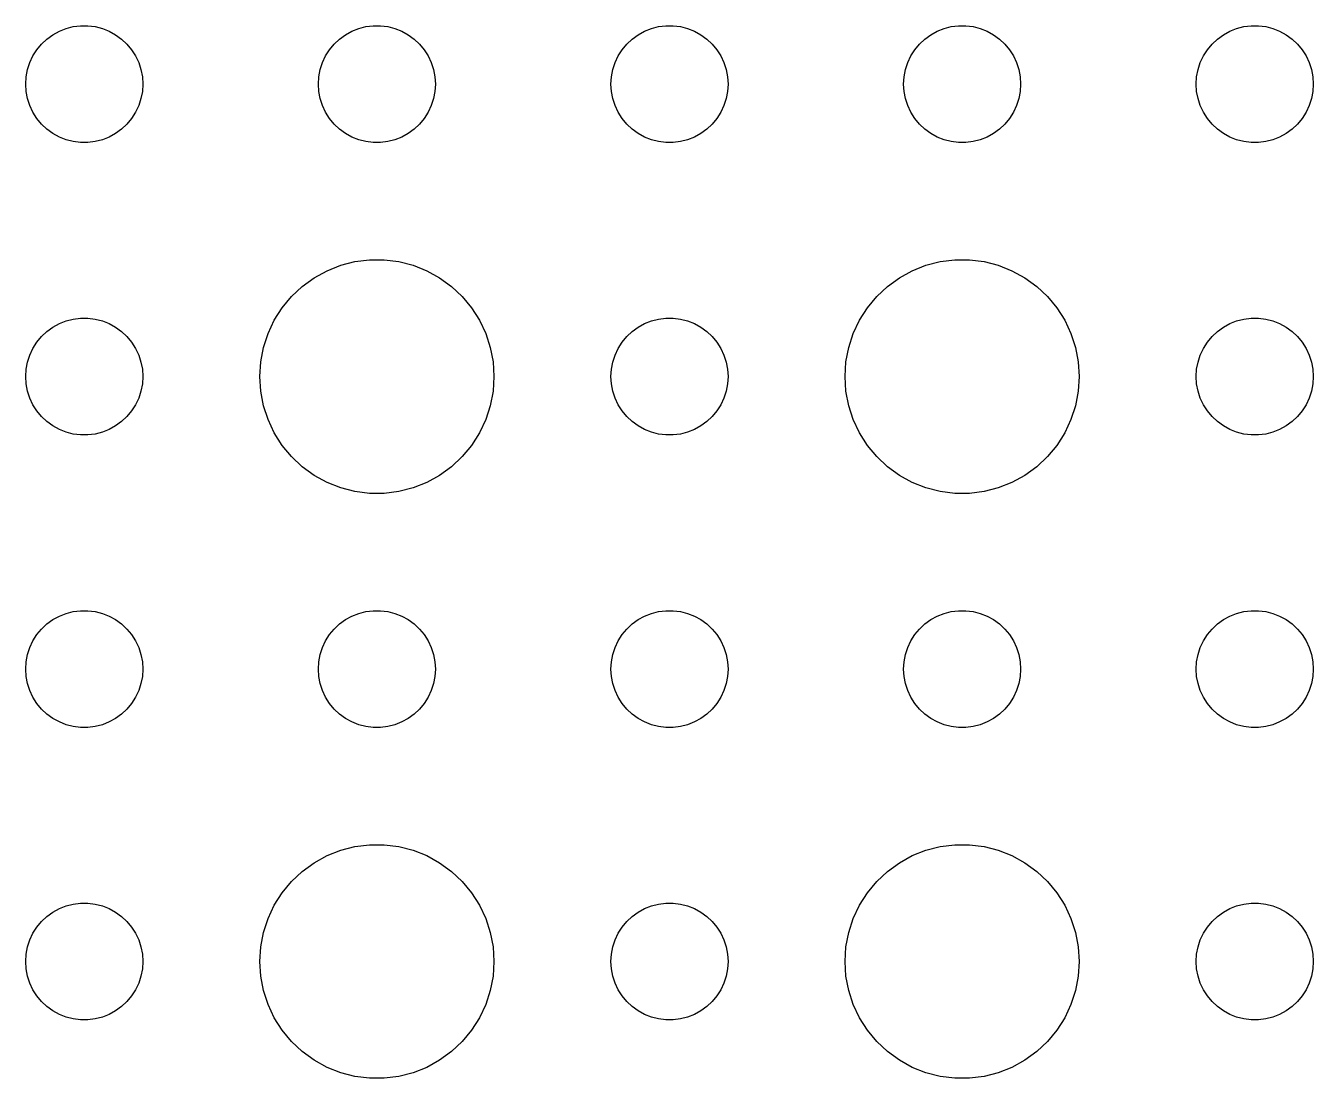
# Model space of a CAD drawing. Header units: metres. Extents: x -142 to 142, y -142 to 142.
# Drawn here: x 36 to 69, y -32.99 to -6 of the extents above; entities that cross this region are included whole.
import ezdxf

# ---------------------------------------------------------------- set-up
doc = ezdxf.new("R2010")
doc.units = ezdxf.units.M

msp = doc.modelspace()

# ---------------------------------------------------------------- linework, layer by layer
for p, q in [((36.5439, -6.34422), (36.6963, -6.23351)), ((36.6963, -6.23351), (36.8613, -6.14275)), ((36.8613, -6.14275), (37.0365, -6.07341)), ((37.0365, -6.07341), (37.2189, -6.02657)), ((37.2189, -6.02657), (37.4058, -6.00294)), ((37.4058, -6.00294), (37.5942, -6.00294)), ((37.5942, -6.00294), (37.7811, -6.02657)), ((37.7811, -6.02657), (37.9635, -6.07341)), ((37.9635, -6.07341), (38.1387, -6.14275)), ((38.1387, -6.14275), (38.3037, -6.23351)), ((38.3037, -6.23351), (38.4561, -6.34422)), ((44.0439, -6.34422), (44.1963, -6.23351)), ((44.1963, -6.23351), (44.3613, -6.14275)), ((44.3613, -6.14275), (44.5365, -6.07341)), ((44.5365, -6.07341), (44.7189, -6.02657)), ((44.7189, -6.02657), (44.9058, -6.00294)), ((44.9058, -6.00294), (45.0942, -6.00294)), ((45.0942, -6.00294), (45.2811, -6.02657)), ((45.2811, -6.02657), (45.4635, -6.07341)), ((45.4635, -6.07341), (45.6387, -6.14275)), ((45.6387, -6.14275), (45.8037, -6.23351)), ((45.8037, -6.23351), (45.9561, -6.34422)), ((51.5439, -6.34422), (51.6963, -6.23351)), ((51.6963, -6.23351), (51.8613, -6.14275)), ((51.8613, -6.14275), (52.0365, -6.07341)), ((52.0365, -6.07341), (52.2189, -6.02657)), ((52.2189, -6.02657), (52.4058, -6.00294)), ((52.4058, -6.00294), (52.5942, -6.00294)), ((52.5942, -6.00294), (52.7811, -6.02657)), ((52.7811, -6.02657), (52.9635, -6.07341)), ((52.9635, -6.07341), (53.1387, -6.14275)), ((53.1387, -6.14275), (53.3037, -6.23351)), ((53.3037, -6.23351), (53.4561, -6.34422)), ((59.0439, -6.34422), (59.1963, -6.23351)), ((59.1963, -6.23351), (59.3613, -6.14275)), ((59.3613, -6.14275), (59.5365, -6.07341)), ((59.5365, -6.07341), (59.7189, -6.02657)), ((59.7189, -6.02657), (59.9058, -6.00294)), ((59.9058, -6.00294), (60.0942, -6.00294)), ((60.0942, -6.00294), (60.2811, -6.02657)), ((60.2811, -6.02657), (60.4635, -6.07341)), ((60.4635, -6.07341), (60.6387, -6.14275)), ((60.6387, -6.14275), (60.8037, -6.23351)), ((60.8037, -6.23351), (60.9561, -6.34422)), ((66.5439, -6.34422), (66.6963, -6.23351)), ((66.6963, -6.23351), (66.8613, -6.14275)), ((66.8613, -6.14275), (67.0365, -6.07341)), ((67.0365, -6.07341), (67.2189, -6.02657)), ((67.2189, -6.02657), (67.4058, -6.00294)), ((67.4058, -6.00294), (67.5942, -6.00294)), ((67.5942, -6.00294), (67.7811, -6.02657)), ((67.7811, -6.02657), (67.9635, -6.07341)), ((67.9635, -6.07341), (68.1387, -6.14275)), ((68.1387, -6.14275), (68.3037, -6.23351)), ((68.3037, -6.23351), (68.4561, -6.34422)), ((36.2865, -6.61832), (36.4065, -6.47318)), ((36.4065, -6.47318), (36.5439, -6.34422)), ((38.4561, -6.34422), (38.5934, -6.47318)), ((38.5934, -6.47318), (38.7135, -6.61832)), ((43.7865, -6.61832), (43.9065, -6.47318)), ((43.9065, -6.47318), (44.0439, -6.34422)), ((45.9561, -6.34422), (46.0934, -6.47318)), ((46.0934, -6.47318), (46.2135, -6.61832)), ((51.2865, -6.61832), (51.4065, -6.47318)), ((51.4065, -6.47318), (51.5439, -6.34422)), ((53.4561, -6.34422), (53.5934, -6.47318)), ((53.5934, -6.47318), (53.7135, -6.61832)), ((58.7865, -6.61832), (58.9065, -6.47318)), ((58.9065, -6.47318), (59.0439, -6.34422)), ((60.9561, -6.34422), (61.0934, -6.47318)), ((61.0934, -6.47318), (61.2135, -6.61832)), ((66.2865, -6.61832), (66.4065, -6.47318)), ((66.4065, -6.47318), (66.5439, -6.34422)), ((68.4561, -6.34422), (68.5934, -6.47318)), ((68.5934, -6.47318), (68.7135, -6.61832)), ((36.1053, -6.9478), (36.1855, -6.77736)), ((36.1855, -6.77736), (36.2865, -6.61832)), ((38.7135, -6.61832), (38.8145, -6.77736)), ((38.8145, -6.77736), (38.8947, -6.9478)), ((43.6053, -6.9478), (43.6855, -6.77736)), ((43.6855, -6.77736), (43.7865, -6.61832)), ((46.2135, -6.61832), (46.3145, -6.77736)), ((46.3145, -6.77736), (46.3947, -6.9478)), ((51.1053, -6.9478), (51.1855, -6.77736)), ((51.1855, -6.77736), (51.2865, -6.61832)), ((53.7135, -6.61832), (53.8145, -6.77736)), ((53.8145, -6.77736), (53.8947, -6.9478)), ((58.6053, -6.9478), (58.6855, -6.77736)), ((58.6855, -6.77736), (58.7865, -6.61832)), ((61.2135, -6.61832), (61.3145, -6.77736)), ((61.3145, -6.77736), (61.3947, -6.9478)), ((66.1053, -6.9478), (66.1855, -6.77736)), ((66.1855, -6.77736), (66.2865, -6.61832)), ((68.7135, -6.61832), (68.8145, -6.77736)), ((68.8145, -6.77736), (68.8947, -6.9478)), ((36.0118, -7.312), (36.0471, -7.12695)), ((36.0471, -7.12695), (36.1053, -6.9478)), ((38.8947, -6.9478), (38.9529, -7.12695)), ((38.9529, -7.12695), (38.9882, -7.312)), ((43.5118, -7.312), (43.5471, -7.12695)), ((43.5471, -7.12695), (43.6053, -6.9478)), ((46.3947, -6.9478), (46.4529, -7.12695)), ((46.4529, -7.12695), (46.4882, -7.312)), ((51.0118, -7.312), (51.0471, -7.12695)), ((51.0471, -7.12695), (51.1053, -6.9478)), ((53.8947, -6.9478), (53.9529, -7.12695)), ((53.9529, -7.12695), (53.9882, -7.312)), ((58.5118, -7.312), (58.5471, -7.12695)), ((58.5471, -7.12695), (58.6053, -6.9478)), ((61.3947, -6.9478), (61.4529, -7.12695)), ((61.4529, -7.12695), (61.4882, -7.312)), ((66.0118, -7.312), (66.0471, -7.12695)), ((66.0471, -7.12695), (66.1053, -6.9478)), ((68.8947, -6.9478), (68.9529, -7.12695)), ((68.9529, -7.12695), (68.9882, -7.312)), ((36, -7.5), (36.0118, -7.312)), ((36.0118, -7.68799), (36, -7.5)), ((38.9882, -7.312), (39, -7.5)), ((39, -7.5), (38.9882, -7.68799)), ((43.5, -7.5), (43.5118, -7.312)), ((43.5118, -7.68799), (43.5, -7.5)), ((46.4882, -7.312), (46.5, -7.5)), ((46.5, -7.5), (46.4882, -7.68799)), ((51, -7.5), (51.0118, -7.312)), ((51.0118, -7.68799), (51, -7.5)), ((53.9882, -7.312), (54, -7.5)), ((54, -7.5), (53.9882, -7.68799)), ((58.5, -7.5), (58.5118, -7.312)), ((58.5118, -7.68799), (58.5, -7.5)), ((61.4882, -7.312), (61.5, -7.5)), ((61.5, -7.5), (61.4882, -7.68799)), ((66, -7.5), (66.0118, -7.312)), ((66.0118, -7.68799), (66, -7.5)), ((68.9882, -7.312), (69, -7.5)), ((69, -7.5), (68.9882, -7.68799)), ((36.0471, -7.87303), (36.0118, -7.68799)), ((36.1053, -8.05219), (36.0471, -7.87303)), ((38.9529, -7.87303), (38.8947, -8.05219)), ((38.9882, -7.68799), (38.9529, -7.87303)), ((43.5471, -7.87303), (43.5118, -7.68799)), ((43.6053, -8.05219), (43.5471, -7.87303)), ((46.4529, -7.87303), (46.3947, -8.05219)), ((46.4882, -7.68799), (46.4529, -7.87303)), ((51.0471, -7.87303), (51.0118, -7.68799)), ((51.1053, -8.05219), (51.0471, -7.87303)), ((53.9529, -7.87303), (53.8947, -8.05219)), ((53.9882, -7.68799), (53.9529, -7.87303)), ((58.5471, -7.87303), (58.5118, -7.68799)), ((58.6053, -8.05219), (58.5471, -7.87303)), ((61.4529, -7.87303), (61.3947, -8.05219)), ((61.4882, -7.68799), (61.4529, -7.87303)), ((66.0471, -7.87303), (66.0118, -7.68799)), ((66.1053, -8.05219), (66.0471, -7.87303)), ((68.9529, -7.87303), (68.8947, -8.05219)), ((68.9882, -7.68799), (68.9529, -7.87303)), ((36.1855, -8.22263), (36.1053, -8.05219)), ((36.2865, -8.38167), (36.1855, -8.22263)), ((38.8145, -8.22263), (38.7135, -8.38167)), ((38.8947, -8.05219), (38.8145, -8.22263)), ((43.6855, -8.22263), (43.6053, -8.05219)), ((43.7865, -8.38167), (43.6855, -8.22263)), ((46.3145, -8.22263), (46.2135, -8.38167)), ((46.3947, -8.05219), (46.3145, -8.22263)), ((51.1855, -8.22263), (51.1053, -8.05219)), ((51.2865, -8.38167), (51.1855, -8.22263)), ((53.8145, -8.22263), (53.7135, -8.38167)), ((53.8947, -8.05219), (53.8145, -8.22263)), ((58.6855, -8.22263), (58.6053, -8.05219)), ((58.7865, -8.38167), (58.6855, -8.22263)), ((61.3145, -8.22263), (61.2135, -8.38167)), ((61.3947, -8.05219), (61.3145, -8.22263)), ((66.1855, -8.22263), (66.1053, -8.05219)), ((66.2865, -8.38167), (66.1855, -8.22263)), ((68.8145, -8.22263), (68.7135, -8.38167)), ((68.8947, -8.05219), (68.8145, -8.22263)), ((36.4065, -8.52681), (36.2865, -8.38167)), ((36.5439, -8.65576), (36.4065, -8.52681)), ((38.5934, -8.52681), (38.4561, -8.65576)), ((38.7135, -8.38167), (38.5934, -8.52681)), ((43.9065, -8.52681), (43.7865, -8.38167)), ((44.0439, -8.65576), (43.9065, -8.52681)), ((46.0934, -8.52681), (45.9561, -8.65576)), ((46.2135, -8.38167), (46.0934, -8.52681)), ((51.4065, -8.52681), (51.2865, -8.38167)), ((51.5439, -8.65576), (51.4065, -8.52681)), ((53.5934, -8.52681), (53.4561, -8.65576)), ((53.7135, -8.38167), (53.5934, -8.52681)), ((58.9065, -8.52681), (58.7865, -8.38167)), ((59.0439, -8.65576), (58.9065, -8.52681)), ((61.0934, -8.52681), (60.9561, -8.65576)), ((61.2135, -8.38167), (61.0934, -8.52681)), ((66.4065, -8.52681), (66.2865, -8.38167)), ((66.5439, -8.65576), (66.4065, -8.52681)), ((68.5934, -8.52681), (68.4561, -8.65576)), ((68.7135, -8.38167), (68.5934, -8.52681)), ((36.6963, -8.76648), (36.5439, -8.65576)), ((36.8613, -8.85724), (36.6963, -8.76648)), ((37.0365, -8.92657), (36.8613, -8.85724)), ((38.1387, -8.85724), (37.9635, -8.92657)), ((38.3037, -8.76648), (38.1387, -8.85724)), ((38.4561, -8.65576), (38.3037, -8.76648)), ((44.1963, -8.76648), (44.0439, -8.65576)), ((44.3613, -8.85724), (44.1963, -8.76648)), ((44.5365, -8.92657), (44.3613, -8.85724)), ((45.6387, -8.85724), (45.4635, -8.92657)), ((45.8037, -8.76648), (45.6387, -8.85724)), ((45.9561, -8.65576), (45.8037, -8.76648)), ((51.6963, -8.76648), (51.5439, -8.65576)), ((51.8613, -8.85724), (51.6963, -8.76648)), ((52.0365, -8.92657), (51.8613, -8.85724)), ((53.1387, -8.85724), (52.9635, -8.92657)), ((53.3037, -8.76648), (53.1387, -8.85724)), ((53.4561, -8.65576), (53.3037, -8.76648)), ((59.1963, -8.76648), (59.0439, -8.65576)), ((59.3613, -8.85724), (59.1963, -8.76648)), ((59.5365, -8.92657), (59.3613, -8.85724)), ((60.6387, -8.85724), (60.4635, -8.92657)), ((60.8037, -8.76648), (60.6387, -8.85724)), ((60.9561, -8.65576), (60.8037, -8.76648)), ((66.6963, -8.76648), (66.5439, -8.65576)), ((66.8613, -8.85724), (66.6963, -8.76648)), ((67.0365, -8.92657), (66.8613, -8.85724)), ((68.1387, -8.85724), (67.9635, -8.92657)), ((68.3037, -8.76648), (68.1387, -8.85724)), ((68.4561, -8.65576), (68.3037, -8.76648)), ((37.2189, -8.97342), (37.0365, -8.92657)), ((37.4058, -8.99704), (37.2189, -8.97342)), ((37.5942, -8.99704), (37.4058, -8.99704)), ((37.7811, -8.97342), (37.5942, -8.99704)), ((37.9635, -8.92657), (37.7811, -8.97342)), ((44.7189, -8.97342), (44.5365, -8.92657)), ((44.9058, -8.99704), (44.7189, -8.97342)), ((45.0942, -8.99704), (44.9058, -8.99704)), ((45.2811, -8.97342), (45.0942, -8.99704)), ((45.4635, -8.92657), (45.2811, -8.97342)), ((52.2189, -8.97342), (52.0365, -8.92657)), ((52.4058, -8.99704), (52.2189, -8.97342)), ((52.5942, -8.99704), (52.4058, -8.99704)), ((52.7811, -8.97342), (52.5942, -8.99704)), ((52.9635, -8.92657), (52.7811, -8.97342)), ((59.7189, -8.97342), (59.5365, -8.92657)), ((59.9058, -8.99704), (59.7189, -8.97342)), ((60.0942, -8.99704), (59.9058, -8.99704)), ((60.2811, -8.97342), (60.0942, -8.99704)), ((60.4635, -8.92657), (60.2811, -8.97342)), ((67.2189, -8.97342), (67.0365, -8.92657)), ((67.4058, -8.99704), (67.2189, -8.97342)), ((67.5942, -8.99704), (67.4058, -8.99704)), ((67.7811, -8.97342), (67.5942, -8.99704)), ((67.9635, -8.92657), (67.7811, -8.97342)), ((43.7227, -12.2855), (44.0729, -12.1468)), ((44.0729, -12.1468), (44.4379, -12.0531)), ((44.4379, -12.0531), (44.8116, -12.0059)), ((44.8116, -12.0059), (45.1884, -12.0059)), ((45.1884, -12.0059), (45.5621, -12.0531)), ((45.5621, -12.0531), (45.927, -12.1468)), ((45.927, -12.1468), (46.2773, -12.2855)), ((58.7227, -12.2855), (59.0729, -12.1468)), ((59.0729, -12.1468), (59.4379, -12.0531)), ((59.4379, -12.0531), (59.8116, -12.0059)), ((59.8116, -12.0059), (60.1884, -12.0059)), ((60.1884, -12.0059), (60.5621, -12.0531)), ((60.5621, -12.0531), (60.927, -12.1468)), ((60.927, -12.1468), (61.2773, -12.2855)), ((43.0877, -12.6884), (43.3925, -12.467)), ((43.3925, -12.467), (43.7227, -12.2855)), ((46.2773, -12.2855), (46.6075, -12.467)), ((46.6075, -12.467), (46.9123, -12.6884)), ((58.0877, -12.6884), (58.3925, -12.467)), ((58.3925, -12.467), (58.7227, -12.2855)), ((61.2773, -12.2855), (61.6075, -12.467)), ((61.6075, -12.467), (61.9123, -12.6884)), ((42.8131, -12.9464), (43.0877, -12.6884)), ((46.9123, -12.6884), (47.1869, -12.9464)), ((57.8131, -12.9464), (58.0877, -12.6884)), ((61.9123, -12.6884), (62.1869, -12.9464)), ((42.5729, -13.2366), (42.8131, -12.9464)), ((47.1869, -12.9464), (47.427, -13.2366)), ((57.5729, -13.2366), (57.8131, -12.9464)), ((62.1869, -12.9464), (62.427, -13.2366)), ((37.0365, -13.5734), (37.2189, -13.5266)), ((37.2189, -13.5266), (37.4058, -13.5029)), ((37.4058, -13.5029), (37.5942, -13.5029)), ((37.5942, -13.5029), (37.7811, -13.5266)), ((37.7811, -13.5266), (37.9635, -13.5734)), ((42.3711, -13.5547), (42.5729, -13.2366)), ((47.427, -13.2366), (47.6289, -13.5547)), ((52.0365, -13.5734), (52.2189, -13.5266)), ((52.2189, -13.5266), (52.4058, -13.5029)), ((52.4058, -13.5029), (52.5942, -13.5029)), ((52.5942, -13.5029), (52.7811, -13.5266)), ((52.7811, -13.5266), (52.9635, -13.5734)), ((57.3711, -13.5547), (57.5729, -13.2366)), ((62.427, -13.2366), (62.6289, -13.5547)), ((67.0365, -13.5734), (67.2189, -13.5266)), ((67.2189, -13.5266), (67.4058, -13.5029)), ((67.4058, -13.5029), (67.5942, -13.5029)), ((67.5942, -13.5029), (67.7811, -13.5266)), ((67.7811, -13.5266), (67.9635, -13.5734)), ((36.4065, -13.9732), (36.5439, -13.8442)), ((36.5439, -13.8442), (36.6963, -13.7335)), ((36.6963, -13.7335), (36.8613, -13.6427)), ((36.8613, -13.6427), (37.0365, -13.5734)), ((37.9635, -13.5734), (38.1387, -13.6427)), ((38.1387, -13.6427), (38.3037, -13.7335)), ((38.3037, -13.7335), (38.4561, -13.8442)), ((38.4561, -13.8442), (38.5934, -13.9732)), ((42.2107, -13.8956), (42.3711, -13.5547)), ((47.6289, -13.5547), (47.7893, -13.8956)), ((51.4065, -13.9732), (51.5439, -13.8442)), ((51.5439, -13.8442), (51.6963, -13.7335)), ((51.6963, -13.7335), (51.8613, -13.6427)), ((51.8613, -13.6427), (52.0365, -13.5734)), ((52.9635, -13.5734), (53.1387, -13.6427)), ((53.1387, -13.6427), (53.3037, -13.7335)), ((53.3037, -13.7335), (53.4561, -13.8442)), ((53.4561, -13.8442), (53.5934, -13.9732)), ((57.2107, -13.8956), (57.3711, -13.5547)), ((62.6289, -13.5547), (62.7893, -13.8956)), ((66.4065, -13.9732), (66.5439, -13.8442)), ((66.5439, -13.8442), (66.6963, -13.7335)), ((66.6963, -13.7335), (66.8613, -13.6427)), ((66.8613, -13.6427), (67.0365, -13.5734)), ((67.9635, -13.5734), (68.1387, -13.6427)), ((68.1387, -13.6427), (68.3037, -13.7335)), ((68.3037, -13.7335), (68.4561, -13.8442)), ((68.4561, -13.8442), (68.5934, -13.9732)), ((36.1855, -14.2774), (36.2865, -14.1183)), ((36.2865, -14.1183), (36.4065, -13.9732)), ((38.5934, -13.9732), (38.7135, -14.1183)), ((38.7135, -14.1183), (38.8145, -14.2774)), ((42.0942, -14.2539), (42.2107, -13.8956)), ((47.7893, -13.8956), (47.9057, -14.2539)), ((51.1855, -14.2774), (51.2865, -14.1183)), ((51.2865, -14.1183), (51.4065, -13.9732)), ((53.5934, -13.9732), (53.7135, -14.1183)), ((53.7135, -14.1183), (53.8145, -14.2774)), ((57.0942, -14.2539), (57.2107, -13.8956)), ((62.7893, -13.8956), (62.9057, -14.2539)), ((66.1855, -14.2774), (66.2865, -14.1183)), ((66.2865, -14.1183), (66.4065, -13.9732)), ((68.5934, -13.9732), (68.7135, -14.1183)), ((68.7135, -14.1183), (68.8145, -14.2774)), ((36.0471, -14.627), (36.1053, -14.4478)), ((36.1053, -14.4478), (36.1855, -14.2774)), ((38.8145, -14.2774), (38.8947, -14.4478)), ((38.8947, -14.4478), (38.9529, -14.627)), ((42.0237, -14.624), (42.0942, -14.2539)), ((47.9057, -14.2539), (47.9763, -14.624)), ((51.0471, -14.627), (51.1053, -14.4478)), ((51.1053, -14.4478), (51.1855, -14.2774)), ((53.8145, -14.2774), (53.8947, -14.4478)), ((53.8947, -14.4478), (53.9529, -14.627)), ((57.0237, -14.624), (57.0942, -14.2539)), ((62.9057, -14.2539), (62.9763, -14.624)), ((66.0471, -14.627), (66.1053, -14.4478)), ((66.1053, -14.4478), (66.1855, -14.2774)), ((68.8145, -14.2774), (68.8947, -14.4478)), ((68.8947, -14.4478), (68.9529, -14.627)), ((36, -15), (36.0118, -14.812)), ((36.0118, -14.812), (36.0471, -14.627)), ((38.9529, -14.627), (38.9882, -14.812)), ((38.9882, -14.812), (39, -15)), ((42, -15), (42.0237, -14.624)), ((47.9763, -14.624), (48, -15)), ((51, -15), (51.0118, -14.812)), ((51.0118, -14.812), (51.0471, -14.627)), ((53.9529, -14.627), (53.9882, -14.812)), ((53.9882, -14.812), (54, -15)), ((57, -15), (57.0237, -14.624)), ((62.9763, -14.624), (63, -15)), ((66, -15), (66.0118, -14.812)), ((66.0118, -14.812), (66.0471, -14.627)), ((68.9529, -14.627), (68.9882, -14.812)), ((68.9882, -14.812), (69, -15)), ((36.0118, -15.188), (36, -15)), ((39, -15), (38.9882, -15.188)), ((42.0237, -15.376), (42, -15)), ((48, -15), (47.9763, -15.376)), ((51.0118, -15.188), (51, -15)), ((54, -15), (53.9882, -15.188)), ((57.0237, -15.376), (57, -15)), ((63, -15), (62.9763, -15.376)), ((66.0118, -15.188), (66, -15)), ((69, -15), (68.9882, -15.188)), ((36.0471, -15.373), (36.0118, -15.188)), ((36.1053, -15.5522), (36.0471, -15.373)), ((38.9529, -15.373), (38.8947, -15.5522)), ((38.9882, -15.188), (38.9529, -15.373)), ((42.0942, -15.7461), (42.0237, -15.376)), ((47.9763, -15.376), (47.9057, -15.7461)), ((51.0471, -15.373), (51.0118, -15.188)), ((51.1053, -15.5522), (51.0471, -15.373)), ((53.9529, -15.373), (53.8947, -15.5522)), ((53.9882, -15.188), (53.9529, -15.373)), ((57.0942, -15.7461), (57.0237, -15.376)), ((62.9763, -15.376), (62.9057, -15.7461)), ((66.0471, -15.373), (66.0118, -15.188)), ((66.1053, -15.5522), (66.0471, -15.373)), ((68.9529, -15.373), (68.8947, -15.5522)), ((68.9882, -15.188), (68.9529, -15.373)), ((36.1855, -15.7226), (36.1053, -15.5522)), ((36.2865, -15.8817), (36.1855, -15.7226)), ((38.8145, -15.7226), (38.7135, -15.8817)), ((38.8947, -15.5522), (38.8145, -15.7226)), ((42.2107, -16.1044), (42.0942, -15.7461)), ((47.9057, -15.7461), (47.7893, -16.1044)), ((51.1855, -15.7226), (51.1053, -15.5522)), ((51.2865, -15.8817), (51.1855, -15.7226)), ((53.8145, -15.7226), (53.7135, -15.8817)), ((53.8947, -15.5522), (53.8145, -15.7226)), ((57.2107, -16.1044), (57.0942, -15.7461)), ((62.9057, -15.7461), (62.7893, -16.1044)), ((66.1855, -15.7226), (66.1053, -15.5522)), ((66.2865, -15.8817), (66.1855, -15.7226)), ((68.8145, -15.7226), (68.7135, -15.8817)), ((68.8947, -15.5522), (68.8145, -15.7226)), ((36.4065, -16.0268), (36.2865, -15.8817)), ((36.5439, -16.1558), (36.4065, -16.0268)), ((36.6963, -16.2665), (36.5439, -16.1558)), ((38.4561, -16.1558), (38.3037, -16.2665)), ((38.5934, -16.0268), (38.4561, -16.1558)), ((38.7135, -15.8817), (38.5934, -16.0268)), ((42.3711, -16.4453), (42.2107, -16.1044)), ((47.7893, -16.1044), (47.6289, -16.4453)), ((51.4065, -16.0268), (51.2865, -15.8817)), ((51.5439, -16.1558), (51.4065, -16.0268)), ((51.6963, -16.2665), (51.5439, -16.1558)), ((53.4561, -16.1558), (53.3037, -16.2665)), ((53.5934, -16.0268), (53.4561, -16.1558)), ((53.7135, -15.8817), (53.5934, -16.0268)), ((57.3711, -16.4453), (57.2107, -16.1044)), ((62.7893, -16.1044), (62.6289, -16.4453)), ((66.4065, -16.0268), (66.2865, -15.8817)), ((66.5439, -16.1558), (66.4065, -16.0268)), ((66.6963, -16.2665), (66.5439, -16.1558)), ((68.4561, -16.1558), (68.3037, -16.2665)), ((68.5934, -16.0268), (68.4561, -16.1558)), ((68.7135, -15.8817), (68.5934, -16.0268)), ((36.8613, -16.3572), (36.6963, -16.2665)), ((37.0365, -16.4266), (36.8613, -16.3572)), ((37.2189, -16.4734), (37.0365, -16.4266)), ((37.4058, -16.497), (37.2189, -16.4734)), ((37.5942, -16.497), (37.4058, -16.497)), ((37.7811, -16.4734), (37.5942, -16.497)), ((37.9635, -16.4266), (37.7811, -16.4734)), ((38.1387, -16.3572), (37.9635, -16.4266)), ((38.3037, -16.2665), (38.1387, -16.3572)), ((42.5729, -16.7634), (42.3711, -16.4453)), ((47.6289, -16.4453), (47.427, -16.7634)), ((51.8613, -16.3572), (51.6963, -16.2665)), ((52.0365, -16.4266), (51.8613, -16.3572)), ((52.2189, -16.4734), (52.0365, -16.4266)), ((52.4058, -16.497), (52.2189, -16.4734)), ((52.5942, -16.497), (52.4058, -16.497)), ((52.7811, -16.4734), (52.5942, -16.497)), ((52.9635, -16.4266), (52.7811, -16.4734)), ((53.1387, -16.3572), (52.9635, -16.4266)), ((53.3037, -16.2665), (53.1387, -16.3572)), ((57.5729, -16.7634), (57.3711, -16.4453)), ((62.6289, -16.4453), (62.427, -16.7634)), ((66.8613, -16.3572), (66.6963, -16.2665)), ((67.0365, -16.4266), (66.8613, -16.3572)), ((67.2189, -16.4734), (67.0365, -16.4266)), ((67.4058, -16.497), (67.2189, -16.4734)), ((67.5942, -16.497), (67.4058, -16.497)), ((67.7811, -16.4734), (67.5942, -16.497)), ((67.9635, -16.4266), (67.7811, -16.4734)), ((68.1387, -16.3572), (67.9635, -16.4266)), ((68.3037, -16.2665), (68.1387, -16.3572)), ((42.8131, -17.0536), (42.5729, -16.7634)), ((47.427, -16.7634), (47.1869, -17.0536)), ((57.8131, -17.0536), (57.5729, -16.7634)), ((62.427, -16.7634), (62.1869, -17.0536)), ((43.0877, -17.3115), (42.8131, -17.0536)), ((47.1869, -17.0536), (46.9123, -17.3115)), ((58.0877, -17.3115), (57.8131, -17.0536)), ((62.1869, -17.0536), (61.9123, -17.3115)), ((43.3925, -17.533), (43.0877, -17.3115)), ((46.9123, -17.3115), (46.6075, -17.533)), ((58.3925, -17.533), (58.0877, -17.3115)), ((61.9123, -17.3115), (61.6075, -17.533)), ((43.7227, -17.7145), (43.3925, -17.533)), ((44.0729, -17.8532), (43.7227, -17.7145)), ((46.2773, -17.7145), (45.927, -17.8532)), ((46.6075, -17.533), (46.2773, -17.7145)), ((58.7227, -17.7145), (58.3925, -17.533)), ((59.0729, -17.8532), (58.7227, -17.7145)), ((61.2773, -17.7145), (60.927, -17.8532)), ((61.6075, -17.533), (61.2773, -17.7145)), ((44.4379, -17.9469), (44.0729, -17.8532)), ((44.8116, -17.9941), (44.4379, -17.9469)), ((45.1884, -17.9941), (44.8116, -17.9941)), ((45.5621, -17.9469), (45.1884, -17.9941)), ((45.927, -17.8532), (45.5621, -17.9469)), ((59.4379, -17.9469), (59.0729, -17.8532)), ((59.8116, -17.9941), (59.4379, -17.9469)), ((60.1884, -17.9941), (59.8116, -17.9941)), ((60.5621, -17.9469), (60.1884, -17.9941)), ((60.927, -17.8532), (60.5621, -17.9469)), ((36.8613, -21.1427), (37.0365, -21.0734)), ((37.0365, -21.0734), (37.2189, -21.0266)), ((37.2189, -21.0266), (37.4058, -21.003)), ((37.4058, -21.003), (37.5942, -21.003)), ((37.5942, -21.003), (37.7811, -21.0266)), ((37.7811, -21.0266), (37.9635, -21.0734)), ((37.9635, -21.0734), (38.1387, -21.1427)), ((44.3613, -21.1427), (44.5365, -21.0734)), ((44.5365, -21.0734), (44.7189, -21.0266)), ((44.7189, -21.0266), (44.9058, -21.003)), ((44.9058, -21.003), (45.0942, -21.003)), ((45.0942, -21.003), (45.2811, -21.0266)), ((45.2811, -21.0266), (45.4635, -21.0734)), ((45.4635, -21.0734), (45.6387, -21.1427)), ((51.8613, -21.1427), (52.0365, -21.0734)), ((52.0365, -21.0734), (52.2189, -21.0266)), ((52.2189, -21.0266), (52.4058, -21.003)), ((52.4058, -21.003), (52.5942, -21.003)), ((52.5942, -21.003), (52.7811, -21.0266)), ((52.7811, -21.0266), (52.9635, -21.0734)), ((52.9635, -21.0734), (53.1387, -21.1427)), ((59.3613, -21.1427), (59.5365, -21.0734)), ((59.5365, -21.0734), (59.7189, -21.0266)), ((59.7189, -21.0266), (59.9058, -21.003)), ((59.9058, -21.003), (60.0942, -21.003)), ((60.0942, -21.003), (60.2811, -21.0266)), ((60.2811, -21.0266), (60.4635, -21.0734)), ((60.4635, -21.0734), (60.6387, -21.1427)), ((66.8613, -21.1427), (67.0365, -21.0734)), ((67.0365, -21.0734), (67.2189, -21.0266)), ((67.2189, -21.0266), (67.4058, -21.003)), ((67.4058, -21.003), (67.5942, -21.003)), ((67.5942, -21.003), (67.7811, -21.0266)), ((67.7811, -21.0266), (67.9635, -21.0734)), ((67.9635, -21.0734), (68.1387, -21.1427)), ((36.4065, -21.4732), (36.5439, -21.3442)), ((36.5439, -21.3442), (36.6963, -21.2335)), ((36.6963, -21.2335), (36.8613, -21.1427)), ((38.1387, -21.1427), (38.3037, -21.2335)), ((38.3037, -21.2335), (38.4561, -21.3442)), ((38.4561, -21.3442), (38.5934, -21.4732)), ((43.9065, -21.4732), (44.0439, -21.3442)), ((44.0439, -21.3442), (44.1963, -21.2335)), ((44.1963, -21.2335), (44.3613, -21.1427)), ((45.6387, -21.1427), (45.8037, -21.2335)), ((45.8037, -21.2335), (45.9561, -21.3442)), ((45.9561, -21.3442), (46.0934, -21.4732)), ((51.4065, -21.4732), (51.5439, -21.3442)), ((51.5439, -21.3442), (51.6963, -21.2335)), ((51.6963, -21.2335), (51.8613, -21.1427)), ((53.1387, -21.1427), (53.3037, -21.2335)), ((53.3037, -21.2335), (53.4561, -21.3442)), ((53.4561, -21.3442), (53.5934, -21.4732)), ((58.9065, -21.4732), (59.0439, -21.3442)), ((59.0439, -21.3442), (59.1963, -21.2335)), ((59.1963, -21.2335), (59.3613, -21.1427)), ((60.6387, -21.1427), (60.8037, -21.2335)), ((60.8037, -21.2335), (60.9561, -21.3442)), ((60.9561, -21.3442), (61.0934, -21.4732)), ((66.4065, -21.4732), (66.5439, -21.3442)), ((66.5439, -21.3442), (66.6963, -21.2335)), ((66.6963, -21.2335), (66.8613, -21.1427)), ((68.1387, -21.1427), (68.3037, -21.2335)), ((68.3037, -21.2335), (68.4561, -21.3442)), ((68.4561, -21.3442), (68.5934, -21.4732)), ((36.1053, -21.9478), (36.1855, -21.7774)), ((36.1855, -21.7774), (36.2865, -21.6183)), ((36.2865, -21.6183), (36.4065, -21.4732)), ((38.5934, -21.4732), (38.7135, -21.6183)), ((38.7135, -21.6183), (38.8145, -21.7774)), ((38.8145, -21.7774), (38.8947, -21.9478)), ((43.6053, -21.9478), (43.6855, -21.7774)), ((43.6855, -21.7774), (43.7865, -21.6183)), ((43.7865, -21.6183), (43.9065, -21.4732)), ((46.0934, -21.4732), (46.2135, -21.6183)), ((46.2135, -21.6183), (46.3145, -21.7774)), ((46.3145, -21.7774), (46.3947, -21.9478)), ((51.1053, -21.9478), (51.1855, -21.7774)), ((51.1855, -21.7774), (51.2865, -21.6183)), ((51.2865, -21.6183), (51.4065, -21.4732)), ((53.5934, -21.4732), (53.7135, -21.6183)), ((53.7135, -21.6183), (53.8145, -21.7774)), ((53.8145, -21.7774), (53.8947, -21.9478)), ((58.6053, -21.9478), (58.6855, -21.7774)), ((58.6855, -21.7774), (58.7865, -21.6183)), ((58.7865, -21.6183), (58.9065, -21.4732)), ((61.0934, -21.4732), (61.2135, -21.6183)), ((61.2135, -21.6183), (61.3145, -21.7774)), ((61.3145, -21.7774), (61.3947, -21.9478)), ((66.1053, -21.9478), (66.1855, -21.7774)), ((66.1855, -21.7774), (66.2865, -21.6183)), ((66.2865, -21.6183), (66.4065, -21.4732)), ((68.5934, -21.4732), (68.7135, -21.6183)), ((68.7135, -21.6183), (68.8145, -21.7774)), ((68.8145, -21.7774), (68.8947, -21.9478)), ((36.0471, -22.127), (36.1053, -21.9478)), ((38.8947, -21.9478), (38.9529, -22.127)), ((43.5471, -22.127), (43.6053, -21.9478)), ((46.3947, -21.9478), (46.4529, -22.127)), ((51.0471, -22.127), (51.1053, -21.9478)), ((53.8947, -21.9478), (53.9529, -22.127)), ((58.5471, -22.127), (58.6053, -21.9478)), ((61.3947, -21.9478), (61.4529, -22.127)), ((66.0471, -22.127), (66.1053, -21.9478)), ((68.8947, -21.9478), (68.9529, -22.127)), ((36, -22.5), (36.0118, -22.312)), ((36.0118, -22.312), (36.0471, -22.127)), ((38.9529, -22.127), (38.9882, -22.312)), ((38.9882, -22.312), (39, -22.5)), ((43.5, -22.5), (43.5118, -22.312)), ((43.5118, -22.312), (43.5471, -22.127)), ((46.4529, -22.127), (46.4882, -22.312)), ((46.4882, -22.312), (46.5, -22.5)), ((51, -22.5), (51.0118, -22.312)), ((51.0118, -22.312), (51.0471, -22.127)), ((53.9529, -22.127), (53.9882, -22.312)), ((53.9882, -22.312), (54, -22.5)), ((58.5, -22.5), (58.5118, -22.312)), ((58.5118, -22.312), (58.5471, -22.127)), ((61.4529, -22.127), (61.4882, -22.312)), ((61.4882, -22.312), (61.5, -22.5)), ((66, -22.5), (66.0118, -22.312)), ((66.0118, -22.312), (66.0471, -22.127)), ((68.9529, -22.127), (68.9882, -22.312)), ((68.9882, -22.312), (69, -22.5)), ((36.0118, -22.688), (36, -22.5)), ((36.0471, -22.873), (36.0118, -22.688)), ((38.9882, -22.688), (38.9529, -22.873)), ((39, -22.5), (38.9882, -22.688)), ((43.5118, -22.688), (43.5, -22.5)), ((43.5471, -22.873), (43.5118, -22.688)), ((46.4882, -22.688), (46.4529, -22.873)), ((46.5, -22.5), (46.4882, -22.688)), ((51.0118, -22.688), (51, -22.5)), ((51.0471, -22.873), (51.0118, -22.688)), ((53.9882, -22.688), (53.9529, -22.873)), ((54, -22.5), (53.9882, -22.688)), ((58.5118, -22.688), (58.5, -22.5)), ((58.5471, -22.873), (58.5118, -22.688)), ((61.4882, -22.688), (61.4529, -22.873)), ((61.5, -22.5), (61.4882, -22.688)), ((66.0118, -22.688), (66, -22.5)), ((66.0471, -22.873), (66.0118, -22.688)), ((68.9882, -22.688), (68.9529, -22.873)), ((69, -22.5), (68.9882, -22.688)), ((36.1053, -23.0522), (36.0471, -22.873)), ((36.1855, -23.2226), (36.1053, -23.0522)), ((38.8947, -23.0522), (38.8145, -23.2226)), ((38.9529, -22.873), (38.8947, -23.0522)), ((43.6053, -23.0522), (43.5471, -22.873)), ((43.6855, -23.2226), (43.6053, -23.0522)), ((46.3947, -23.0522), (46.3145, -23.2226)), ((46.4529, -22.873), (46.3947, -23.0522)), ((51.1053, -23.0522), (51.0471, -22.873)), ((51.1855, -23.2226), (51.1053, -23.0522)), ((53.8947, -23.0522), (53.8145, -23.2226)), ((53.9529, -22.873), (53.8947, -23.0522)), ((58.6053, -23.0522), (58.5471, -22.873)), ((58.6855, -23.2226), (58.6053, -23.0522)), ((61.3947, -23.0522), (61.3145, -23.2226)), ((61.4529, -22.873), (61.3947, -23.0522)), ((66.1053, -23.0522), (66.0471, -22.873)), ((66.1855, -23.2226), (66.1053, -23.0522)), ((68.8947, -23.0522), (68.8145, -23.2226)), ((68.9529, -22.873), (68.8947, -23.0522)), ((36.2865, -23.3817), (36.1855, -23.2226)), ((36.4065, -23.5268), (36.2865, -23.3817)), ((38.7135, -23.3817), (38.5934, -23.5268)), ((38.8145, -23.2226), (38.7135, -23.3817)), ((43.7865, -23.3817), (43.6855, -23.2226)), ((43.9065, -23.5268), (43.7865, -23.3817)), ((46.2135, -23.3817), (46.0934, -23.5268)), ((46.3145, -23.2226), (46.2135, -23.3817)), ((51.2865, -23.3817), (51.1855, -23.2226)), ((51.4065, -23.5268), (51.2865, -23.3817)), ((53.7135, -23.3817), (53.5934, -23.5268)), ((53.8145, -23.2226), (53.7135, -23.3817)), ((58.7865, -23.3817), (58.6855, -23.2226)), ((58.9065, -23.5268), (58.7865, -23.3817)), ((61.2135, -23.3817), (61.0934, -23.5268)), ((61.3145, -23.2226), (61.2135, -23.3817)), ((66.2865, -23.3817), (66.1855, -23.2226)), ((66.4065, -23.5268), (66.2865, -23.3817)), ((68.7135, -23.3817), (68.5934, -23.5268)), ((68.8145, -23.2226), (68.7135, -23.3817)), ((36.5439, -23.6558), (36.4065, -23.5268)), ((36.6963, -23.7665), (36.5439, -23.6558)), ((38.4561, -23.6558), (38.3037, -23.7665)), ((38.5934, -23.5268), (38.4561, -23.6558)), ((44.0439, -23.6558), (43.9065, -23.5268)), ((44.1963, -23.7665), (44.0439, -23.6558)), ((45.9561, -23.6558), (45.8037, -23.7665)), ((46.0934, -23.5268), (45.9561, -23.6558)), ((51.5439, -23.6558), (51.4065, -23.5268)), ((51.6963, -23.7665), (51.5439, -23.6558)), ((53.4561, -23.6558), (53.3037, -23.7665)), ((53.5934, -23.5268), (53.4561, -23.6558)), ((59.0439, -23.6558), (58.9065, -23.5268)), ((59.1963, -23.7665), (59.0439, -23.6558)), ((60.9561, -23.6558), (60.8037, -23.7665)), ((61.0934, -23.5268), (60.9561, -23.6558)), ((66.5439, -23.6558), (66.4065, -23.5268)), ((66.6963, -23.7665), (66.5439, -23.6558)), ((68.4561, -23.6558), (68.3037, -23.7665)), ((68.5934, -23.5268), (68.4561, -23.6558)), ((36.8613, -23.8572), (36.6963, -23.7665)), ((37.0365, -23.9266), (36.8613, -23.8572)), ((37.2189, -23.9734), (37.0365, -23.9266)), ((37.4058, -23.997), (37.2189, -23.9734)), ((37.5942, -23.997), (37.4058, -23.997)), ((37.7811, -23.9734), (37.5942, -23.997)), ((37.9635, -23.9266), (37.7811, -23.9734)), ((38.1387, -23.8572), (37.9635, -23.9266)), ((38.3037, -23.7665), (38.1387, -23.8572)), ((44.3613, -23.8572), (44.1963, -23.7665)), ((44.5365, -23.9266), (44.3613, -23.8572)), ((44.7189, -23.9734), (44.5365, -23.9266)), ((44.9058, -23.997), (44.7189, -23.9734)), ((45.0942, -23.997), (44.9058, -23.997)), ((45.2811, -23.9734), (45.0942, -23.997)), ((45.4635, -23.9266), (45.2811, -23.9734)), ((45.6387, -23.8572), (45.4635, -23.9266)), ((45.8037, -23.7665), (45.6387, -23.8572)), ((51.8613, -23.8572), (51.6963, -23.7665)), ((52.0365, -23.9266), (51.8613, -23.8572)), ((52.2189, -23.9734), (52.0365, -23.9266)), ((52.4058, -23.997), (52.2189, -23.9734)), ((52.5942, -23.997), (52.4058, -23.997)), ((52.7811, -23.9734), (52.5942, -23.997)), ((52.9635, -23.9266), (52.7811, -23.9734)), ((53.1387, -23.8572), (52.9635, -23.9266)), ((53.3037, -23.7665), (53.1387, -23.8572)), ((59.3613, -23.8572), (59.1963, -23.7665)), ((59.5365, -23.9266), (59.3613, -23.8572)), ((59.7189, -23.9734), (59.5365, -23.9266)), ((59.9058, -23.997), (59.7189, -23.9734)), ((60.0942, -23.997), (59.9058, -23.997)), ((60.2811, -23.9734), (60.0942, -23.997)), ((60.4635, -23.9266), (60.2811, -23.9734)), ((60.6387, -23.8572), (60.4635, -23.9266)), ((60.8037, -23.7665), (60.6387, -23.8572)), ((66.8613, -23.8572), (66.6963, -23.7665)), ((67.0365, -23.9266), (66.8613, -23.8572)), ((67.2189, -23.9734), (67.0365, -23.9266)), ((67.4058, -23.997), (67.2189, -23.9734)), ((67.5942, -23.997), (67.4058, -23.997)), ((67.7811, -23.9734), (67.5942, -23.997)), ((67.9635, -23.9266), (67.7811, -23.9734)), ((68.1387, -23.8572), (67.9635, -23.9266)), ((68.3037, -23.7665), (68.1387, -23.8572)), ((44.0729, -27.1468), (44.4379, -27.0531)), ((44.4379, -27.0531), (44.8116, -27.0059)), ((44.8116, -27.0059), (45.1884, -27.0059)), ((45.1884, -27.0059), (45.5621, -27.0531)), ((45.5621, -27.0531), (45.927, -27.1468)), ((59.0729, -27.1468), (59.4379, -27.0531)), ((59.4379, -27.0531), (59.8116, -27.0059)), ((59.8116, -27.0059), (60.1884, -27.0059)), ((60.1884, -27.0059), (60.5621, -27.0531)), ((60.5621, -27.0531), (60.927, -27.1468)), ((43.3925, -27.467), (43.7227, -27.2855)), ((43.7227, -27.2855), (44.0729, -27.1468)), ((45.927, -27.1468), (46.2773, -27.2855)), ((46.2773, -27.2855), (46.6075, -27.467)), ((58.3925, -27.467), (58.7227, -27.2855)), ((58.7227, -27.2855), (59.0729, -27.1468)), ((60.927, -27.1468), (61.2773, -27.2855)), ((61.2773, -27.2855), (61.6075, -27.467)), ((42.8131, -27.9464), (43.0877, -27.6884)), ((43.0877, -27.6884), (43.3925, -27.467)), ((46.6075, -27.467), (46.9123, -27.6884)), ((46.9123, -27.6884), (47.1869, -27.9464)), ((57.8131, -27.9464), (58.0877, -27.6884)), ((58.0877, -27.6884), (58.3925, -27.467)), ((61.6075, -27.467), (61.9123, -27.6884)), ((61.9123, -27.6884), (62.1869, -27.9464)), ((42.5729, -28.2366), (42.8131, -27.9464)), ((47.1869, -27.9464), (47.427, -28.2366)), ((57.5729, -28.2366), (57.8131, -27.9464)), ((62.1869, -27.9464), (62.427, -28.2366)), ((42.3711, -28.5547), (42.5729, -28.2366)), ((47.427, -28.2366), (47.6289, -28.5547)), ((57.3711, -28.5547), (57.5729, -28.2366)), ((62.427, -28.2366), (62.6289, -28.5547)), ((36.6963, -28.7335), (36.8613, -28.6427)), ((36.8613, -28.6427), (37.0365, -28.5734)), ((37.0365, -28.5734), (37.2189, -28.5266)), ((37.2189, -28.5266), (37.4058, -28.503)), ((37.4058, -28.503), (37.5942, -28.503)), ((37.5942, -28.503), (37.7811, -28.5266)), ((37.7811, -28.5266), (37.9635, -28.5734)), ((37.9635, -28.5734), (38.1387, -28.6427)), ((38.1387, -28.6427), (38.3037, -28.7335)), ((42.2107, -28.8956), (42.3711, -28.5547)), ((47.6289, -28.5547), (47.7893, -28.8956)), ((51.6963, -28.7335), (51.8613, -28.6427)), ((51.8613, -28.6427), (52.0365, -28.5734)), ((52.0365, -28.5734), (52.2189, -28.5266)), ((52.2189, -28.5266), (52.4058, -28.503)), ((52.4058, -28.503), (52.5942, -28.503)), ((52.5942, -28.503), (52.7811, -28.5266)), ((52.7811, -28.5266), (52.9635, -28.5734)), ((52.9635, -28.5734), (53.1387, -28.6427)), ((53.1387, -28.6427), (53.3037, -28.7335)), ((57.2107, -28.8956), (57.3711, -28.5547)), ((62.6289, -28.5547), (62.7893, -28.8956)), ((66.6963, -28.7335), (66.8613, -28.6427)), ((66.8613, -28.6427), (67.0365, -28.5734)), ((67.0365, -28.5734), (67.2189, -28.5266)), ((67.2189, -28.5266), (67.4058, -28.503)), ((67.4058, -28.503), (67.5942, -28.503)), ((67.5942, -28.503), (67.7811, -28.5266)), ((67.7811, -28.5266), (67.9635, -28.5734)), ((67.9635, -28.5734), (68.1387, -28.6427)), ((68.1387, -28.6427), (68.3037, -28.7335)), ((36.2865, -29.1183), (36.4065, -28.9732)), ((36.4065, -28.9732), (36.5439, -28.8442)), ((36.5439, -28.8442), (36.6963, -28.7335)), ((38.3037, -28.7335), (38.4561, -28.8442)), ((38.4561, -28.8442), (38.5934, -28.9732)), ((38.5934, -28.9732), (38.7135, -29.1183)), ((42.0942, -29.2539), (42.2107, -28.8956)), ((47.7893, -28.8956), (47.9057, -29.2539)), ((51.2865, -29.1183), (51.4065, -28.9732)), ((51.4065, -28.9732), (51.5439, -28.8442)), ((51.5439, -28.8442), (51.6963, -28.7335)), ((53.3037, -28.7335), (53.4561, -28.8442)), ((53.4561, -28.8442), (53.5934, -28.9732)), ((53.5934, -28.9732), (53.7135, -29.1183)), ((57.0942, -29.2539), (57.2107, -28.8956)), ((62.7893, -28.8956), (62.9057, -29.2539)), ((66.2865, -29.1183), (66.4065, -28.9732)), ((66.4065, -28.9732), (66.5439, -28.8442)), ((66.5439, -28.8442), (66.6963, -28.7335)), ((68.3037, -28.7335), (68.4561, -28.8442)), ((68.4561, -28.8442), (68.5934, -28.9732)), ((68.5934, -28.9732), (68.7135, -29.1183)), ((36.1053, -29.4478), (36.1855, -29.2774)), ((36.1855, -29.2774), (36.2865, -29.1183)), ((38.7135, -29.1183), (38.8145, -29.2774)), ((38.8145, -29.2774), (38.8947, -29.4478)), ((42.0237, -29.624), (42.0942, -29.2539)), ((47.9057, -29.2539), (47.9763, -29.624)), ((51.1053, -29.4478), (51.1855, -29.2774)), ((51.1855, -29.2774), (51.2865, -29.1183)), ((53.7135, -29.1183), (53.8145, -29.2774)), ((53.8145, -29.2774), (53.8947, -29.4478)), ((57.0237, -29.624), (57.0942, -29.2539)), ((62.9057, -29.2539), (62.9763, -29.624)), ((66.1053, -29.4478), (66.1855, -29.2774)), ((66.1855, -29.2774), (66.2865, -29.1183)), ((68.7135, -29.1183), (68.8145, -29.2774)), ((68.8145, -29.2774), (68.8947, -29.4478)), ((36.0118, -29.812), (36.0471, -29.627)), ((36.0471, -29.627), (36.1053, -29.4478)), ((38.8947, -29.4478), (38.9529, -29.627)), ((38.9529, -29.627), (38.9882, -29.812)), ((42, -30), (42.0237, -29.624)), ((47.9763, -29.624), (48, -30)), ((51.0118, -29.812), (51.0471, -29.627)), ((51.0471, -29.627), (51.1053, -29.4478)), ((53.8947, -29.4478), (53.9529, -29.627)), ((53.9529, -29.627), (53.9882, -29.812)), ((57, -30), (57.0237, -29.624)), ((62.9763, -29.624), (63, -30)), ((66.0118, -29.812), (66.0471, -29.627)), ((66.0471, -29.627), (66.1053, -29.4478)), ((68.8947, -29.4478), (68.9529, -29.627)), ((68.9529, -29.627), (68.9882, -29.812)), ((36, -30), (36.0118, -29.812)), ((36.0118, -30.188), (36, -30)), ((38.9882, -29.812), (39, -30)), ((39, -30), (38.9882, -30.188)), ((42.0237, -30.376), (42, -30)), ((48, -30), (47.9763, -30.376)), ((51, -30), (51.0118, -29.812)), ((51.0118, -30.188), (51, -30)), ((53.9882, -29.812), (54, -30)), ((54, -30), (53.9882, -30.188)), ((57.0237, -30.376), (57, -30)), ((63, -30), (62.9763, -30.376)), ((66, -30), (66.0118, -29.812)), ((66.0118, -30.188), (66, -30)), ((68.9882, -29.812), (69, -30)), ((69, -30), (68.9882, -30.188)), ((36.0471, -30.373), (36.0118, -30.188)), ((38.9882, -30.188), (38.9529, -30.373)), ((51.0471, -30.373), (51.0118, -30.188)), ((53.9882, -30.188), (53.9529, -30.373)), ((66.0471, -30.373), (66.0118, -30.188)), ((68.9882, -30.188), (68.9529, -30.373)), ((36.1053, -30.5522), (36.0471, -30.373)), ((36.1855, -30.7226), (36.1053, -30.5522)), ((38.8947, -30.5522), (38.8145, -30.7226)), ((38.9529, -30.373), (38.8947, -30.5522)), ((42.0942, -30.7461), (42.0237, -30.376)), ((47.9763, -30.376), (47.9057, -30.7461)), ((51.1053, -30.5522), (51.0471, -30.373)), ((51.1855, -30.7226), (51.1053, -30.5522)), ((53.8947, -30.5522), (53.8145, -30.7226)), ((53.9529, -30.373), (53.8947, -30.5522)), ((57.0942, -30.7461), (57.0237, -30.376)), ((62.9763, -30.376), (62.9057, -30.7461)), ((66.1053, -30.5522), (66.0471, -30.373)), ((66.1855, -30.7226), (66.1053, -30.5522)), ((68.8947, -30.5522), (68.8145, -30.7226)), ((68.9529, -30.373), (68.8947, -30.5522)), ((36.2865, -30.8817), (36.1855, -30.7226)), ((36.4065, -31.0268), (36.2865, -30.8817)), ((38.7135, -30.8817), (38.5934, -31.0268)), ((38.8145, -30.7226), (38.7135, -30.8817)), ((42.2107, -31.1044), (42.0942, -30.7461)), ((47.9057, -30.7461), (47.7893, -31.1044)), ((51.2865, -30.8817), (51.1855, -30.7226)), ((51.4065, -31.0268), (51.2865, -30.8817)), ((53.7135, -30.8817), (53.5934, -31.0268)), ((53.8145, -30.7226), (53.7135, -30.8817)), ((57.2107, -31.1044), (57.0942, -30.7461)), ((62.9057, -30.7461), (62.7893, -31.1044)), ((66.2865, -30.8817), (66.1855, -30.7226)), ((66.4065, -31.0268), (66.2865, -30.8817)), ((68.7135, -30.8817), (68.5934, -31.0268)), ((68.8145, -30.7226), (68.7135, -30.8817)), ((36.5439, -31.1558), (36.4065, -31.0268)), ((36.6963, -31.2665), (36.5439, -31.1558)), ((36.8613, -31.3572), (36.6963, -31.2665)), ((38.3037, -31.2665), (38.1387, -31.3572)), ((38.4561, -31.1558), (38.3037, -31.2665)), ((38.5934, -31.0268), (38.4561, -31.1558)), ((42.3711, -31.4453), (42.2107, -31.1044)), ((47.7893, -31.1044), (47.6289, -31.4453)), ((51.5439, -31.1558), (51.4065, -31.0268)), ((51.6963, -31.2665), (51.5439, -31.1558)), ((51.8613, -31.3572), (51.6963, -31.2665)), ((53.3037, -31.2665), (53.1387, -31.3572)), ((53.4561, -31.1558), (53.3037, -31.2665)), ((53.5934, -31.0268), (53.4561, -31.1558)), ((57.3711, -31.4453), (57.2107, -31.1044)), ((62.7893, -31.1044), (62.6289, -31.4453)), ((66.5439, -31.1558), (66.4065, -31.0268)), ((66.6963, -31.2665), (66.5439, -31.1558)), ((66.8613, -31.3572), (66.6963, -31.2665)), ((68.3037, -31.2665), (68.1387, -31.3572)), ((68.4561, -31.1558), (68.3037, -31.2665)), ((68.5934, -31.0268), (68.4561, -31.1558)), ((37.0365, -31.4266), (36.8613, -31.3572)), ((37.2189, -31.4734), (37.0365, -31.4266)), ((37.4058, -31.497), (37.2189, -31.4734)), ((37.5942, -31.497), (37.4058, -31.497)), ((37.7811, -31.4734), (37.5942, -31.497)), ((37.9635, -31.4266), (37.7811, -31.4734)), ((38.1387, -31.3572), (37.9635, -31.4266)), ((42.5729, -31.7634), (42.3711, -31.4453)), ((47.6289, -31.4453), (47.427, -31.7634)), ((52.0365, -31.4266), (51.8613, -31.3572)), ((52.2189, -31.4734), (52.0365, -31.4266)), ((52.4058, -31.497), (52.2189, -31.4734)), ((52.5942, -31.497), (52.4058, -31.497)), ((52.7811, -31.4734), (52.5942, -31.497)), ((52.9635, -31.4266), (52.7811, -31.4734)), ((53.1387, -31.3572), (52.9635, -31.4266)), ((57.5729, -31.7634), (57.3711, -31.4453)), ((62.6289, -31.4453), (62.427, -31.7634)), ((67.0365, -31.4266), (66.8613, -31.3572)), ((67.2189, -31.4734), (67.0365, -31.4266)), ((67.4058, -31.497), (67.2189, -31.4734)), ((67.5942, -31.497), (67.4058, -31.497)), ((67.7811, -31.4734), (67.5942, -31.497)), ((67.9635, -31.4266), (67.7811, -31.4734)), ((68.1387, -31.3572), (67.9635, -31.4266)), ((42.8131, -32.0536), (42.5729, -31.7634)), ((47.427, -31.7634), (47.1869, -32.0536)), ((57.8131, -32.0536), (57.5729, -31.7634)), ((62.427, -31.7634), (62.1869, -32.0536)), ((43.0877, -32.3115), (42.8131, -32.0536)), ((43.3925, -32.533), (43.0877, -32.3115)), ((46.9123, -32.3115), (46.6075, -32.533)), ((47.1869, -32.0536), (46.9123, -32.3115)), ((58.0877, -32.3115), (57.8131, -32.0536)), ((58.3925, -32.533), (58.0877, -32.3115)), ((61.9123, -32.3115), (61.6075, -32.533)), ((62.1869, -32.0536), (61.9123, -32.3115)), ((43.7227, -32.7145), (43.3925, -32.533)), ((46.6075, -32.533), (46.2773, -32.7145)), ((58.7227, -32.7145), (58.3925, -32.533)), ((61.6075, -32.533), (61.2773, -32.7145)), ((44.0729, -32.8532), (43.7227, -32.7145)), ((44.4379, -32.9469), (44.0729, -32.8532)), ((44.8116, -32.9941), (44.4379, -32.9469)), ((45.1884, -32.9941), (44.8116, -32.9941)), ((45.5621, -32.9469), (45.1884, -32.9941)), ((45.927, -32.8532), (45.5621, -32.9469)), ((46.2773, -32.7145), (45.927, -32.8532)), ((59.0729, -32.8532), (58.7227, -32.7145)), ((59.4379, -32.9469), (59.0729, -32.8532)), ((59.8116, -32.9941), (59.4379, -32.9469)), ((60.1884, -32.9941), (59.8116, -32.9941)), ((60.5621, -32.9469), (60.1884, -32.9941)), ((60.927, -32.8532), (60.5621, -32.9469)), ((61.2773, -32.7145), (60.927, -32.8532))]:
    msp.add_line(p, q)

doc.saveas('drawing.dxf')
